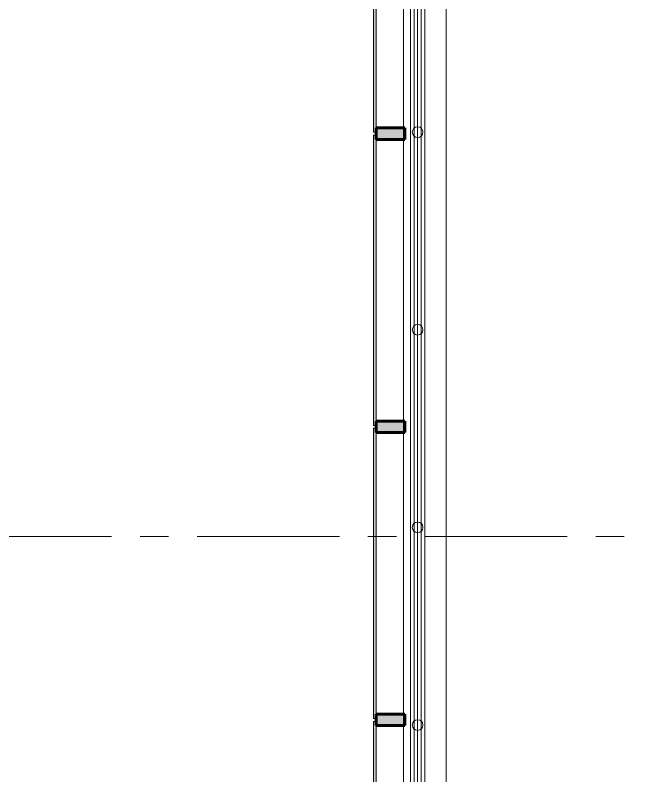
# Model space of a CAD drawing. Header units: inches. Extents: x -19 to 5698, y -728 to 92.
# Drawn here: x 284.307 to 286.518, y 16.309 to 18.981 of the extents above; entities that cross this region are included whole.
import ezdxf

# ---------------------------------------------------------------- set-up
doc = ezdxf.new("R2010")
doc.units = ezdxf.units.IN
doc.header["$MEASUREMENT"] = 0
doc.linetypes.add('Punto & Raya', pattern=[0.65, 0.5, -0.075, 0, -0.075])
doc.linetypes.add('Rayas', pattern=[0.282222, 0.141111, -0.141111])
for name, color, linetype in [('02 _ ARQ _ ALB _ Ejes Generales', 251, 'Continuous'), ('02 _ ARQ _ ZON _ Espacio.3D', 7, 'Continuous'), ('08 _ STR _ EXT _ 07 Losa Aligerada', 7, 'Continuous'), ('Acabado - Muros', 7, 'Continuous'), ('Estructura - 04 MURO', 7, 'Continuous'), ('Interior - Escaleras & Barandillas', 7, 'Continuous')]:
    doc.layers.add(name, color=color, linetype=linetype)

msp = doc.modelspace()

# ---------------------------------------------------------------- hatches: boundary and pattern name
at = {"layer": 'Acabado - Muros', "linetype": 'Continuous', "lineweight": 9}
for points in [[(285.565, 19.59), (285.565, 18.57), (285.575, 18.57), (285.575, 19.59)], [(285.565, 18.56), (285.565, 17.54), (285.575, 17.54), (285.575, 18.56)], [(285.565, 17.53), (285.565, 16.51), (285.575, 16.51), (285.575, 17.53)], [(285.565, 16.5), (285.565, 15.48), (285.575, 15.48), (285.575, 16.5)]]:
    msp.add_hatch(color=250, dxfattribs=at).paths.add_polyline_path(points)
at = {"layer": 'Acabado - Muros', "linetype": 'Continuous', "lineweight": 0}
for points in [[(285.675, 18.585), (285.575, 18.585), (285.575, 18.545), (285.675, 18.545)], [(285.675, 17.555), (285.575, 17.555), (285.575, 17.515), (285.675, 17.515)], [(285.675, 16.525), (285.575, 16.525), (285.575, 16.485), (285.675, 16.485)]]:
    msp.add_hatch(color=254, dxfattribs=at).paths.add_polyline_path(points)

# ---------------------------------------------------------------- linework, layer by layer
at = {"layer": '02 _ ARQ _ ALB _ Ejes Generales', "color": 251, "linetype": 'Punto & Raya', "lineweight": 13, "true_color": 0x636466}
msp.add_line((283.3455, 17.15), (289.3455, 17.15), dxfattribs=at)
at = {"layer": '02 _ ARQ _ ZON _ Espacio.3D', "color": 254, "linetype": 'Continuous', "lineweight": 0, "flags": 128}
msp.add_lwpolyline([(285.82, 11.584, 1.006545), (290.9535, 6.4505), (297.3949, 6.4505), (297.3958, 7.7), (297.6258, 7.7), (297.6258, 6.4505), (302.4195, 6.4505), (302.4195, 7.7), (302.995, 7.7), (302.995, 17.35), (301.67, 17.35), (301.67, 16.9001), (301.07, 16.9), (301.07, 16.2999), (300.57, 16.2998), (300.5701, 17.35), (297.5201, 17.35), (297.5201, 26.5963), (285.82, 26.5963), (285.82, 22.7663), (287.07, 22.7663), (287.07, 22.4977), (285.82, 22.4977)], format="xyb", close=True, dxfattribs=at)
at = {"layer": '08 _ STR _ EXT _ 07 Losa Aligerada', "color": 7, "linetype": 'Continuous', "lineweight": 18, "flags": 128}
msp.add_lwpolyline([(285.67, 33.9), (285.67, 21.2663), (285.72, 21.2663), (285.72, 11.97, 1.049431), (291.2937, 6.3), (302.1003, 6.3)], format="xyb", dxfattribs=at)
at = {"layer": '08 _ STR _ EXT _ 07 Losa Aligerada', "color": 7, "linetype": 'Rayas', "lineweight": 18, "flags": 128}
msp.add_lwpolyline([(283.7702, 20.4887), (283.7702, 4.4), (295.2587, 4.4), (295.2587, 4.6), (294.9123, 4.6), (294.9123, 6.35), (285.72, 6.35), (285.72, 20.0845), (283.9702, 20.0845), (283.9702, 20.4887)], close=True, dxfattribs=at)
at = {"layer": 'Acabado - Muros', "color": 7, "linetype": 'Continuous', "lineweight": 60}
for p, q in [((285.575, 18.585), (285.575, 18.545)), ((285.675, 18.585), (285.575, 18.585)), ((285.675, 18.585), (285.675, 18.545)), ((285.675, 18.545), (285.575, 18.545)), ((285.575, 17.555), (285.575, 17.515)), ((285.675, 17.555), (285.575, 17.555)), ((285.675, 17.555), (285.675, 17.515)), ((285.675, 17.515), (285.575, 17.515)), ((285.575, 16.525), (285.575, 16.485)), ((285.675, 16.525), (285.575, 16.525)), ((285.675, 16.525), (285.675, 16.485)), ((285.675, 16.485), (285.575, 16.485))]:
    msp.add_line(p, q, dxfattribs=at)
at = {"layer": 'Acabado - Muros', "color": 7, "linetype": 'Continuous', "lineweight": 13, "flags": 128}
for points in [[(285.565, 19.59), (285.575, 19.59), (285.575, 18.57), (285.565, 18.57)], [(285.565, 18.56), (285.575, 18.56), (285.575, 17.54), (285.565, 17.54)], [(285.565, 17.53), (285.575, 17.53), (285.575, 16.51), (285.565, 16.51)], [(285.565, 16.5), (285.575, 16.5), (285.575, 15.48), (285.565, 15.48)]]:
    msp.add_lwpolyline(points, close=True, dxfattribs=at)
at = {"layer": 'Estructura - 04 MURO', "color": 7, "linetype": 'Continuous', "lineweight": 13, "flags": 128}
for points in [[(285.67, 19.9979), (285.67, 11.646)], [(285.82, 11.7908), (285.82, 19.9979)]]:
    msp.add_lwpolyline(points, dxfattribs=at)
at = {"layer": 'Interior - Escaleras & Barandillas', "color": 161, "linetype": 'Continuous', "lineweight": 13}
for p, q in [((285.7075, 33.8625), (285.7075, 11.6306)), ((285.7075, 33.8625), (285.7075, 11.6306)), ((285.7075, 33.8625), (285.7075, 11.6306)), ((285.7325, 11.6203), (285.7325, 33.8375)), ((285.7325, 11.6203), (285.7325, 33.8375)), ((285.7325, 11.6203), (285.7325, 33.8375)), ((285.695, 33.7875), (285.695, 11.6504)), ((285.745, 11.6504), (285.745, 33.7875))]:
    msp.add_line(p, q, dxfattribs=at)
at = {"layer": 'Interior - Escaleras & Barandillas', "color": 161, "linetype": 'Continuous', "lineweight": 13, "flags": 128}
for points in [[(285.7388, 18.5706, 1), (285.7013, 18.5706, 1)], [(285.7388, 17.8761, 1), (285.7013, 17.8761, 1)], [(285.7388, 17.1816, 1), (285.7013, 17.1816, 1)], [(285.7388, 16.4871, 1), (285.7013, 16.4871, 1)]]:
    msp.add_lwpolyline(points, format="xyb", close=True, dxfattribs=at)

doc.saveas('drawing.dxf')
